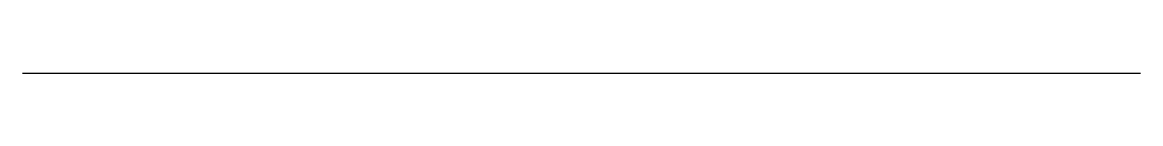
# Model space of a CAD drawing. Header units: metres. Extents: x 688574 to 688677, y 3926043 to 3926043.
import ezdxf

# ---------------------------------------------------------------- set-up
doc = ezdxf.new("R2010")
doc.units = ezdxf.units.M
doc.layers.add('workings_from_description', color=2, linetype='CONTINUOUS')

msp = doc.modelspace()

# ---------------------------------------------------------------- linework, layer by layer
at = {"layer": 'workings_from_description'}
for points in [[(688573.61, 3926042.76, 1106.73), (688573.61, 3926042.76, 771.45)], [(688573.61, 3926042.76, 1106.73), (688573.61, 3926042.76, 1042.73)], [(688573.61, 3926042.76, 1106.73), (688573.61, 3926042.76, 1104.91)], [(688573.61, 3926042.76, 1106.73), (688573.61, 3926042.76, 1104.91)], [(688573.61, 3926042.76, 1106.73), (688573.61, 3926042.76, 801.93)], [(688573.61, 3926042.76, 1106.73), (688576.61, 3926042.76, 1106.73)], [(688573.61, 3926042.76, 1106.73), (688677.24, 3926042.76, 1106.73)]]:
    msp.add_polyline3d(points, dxfattribs=at)

doc.saveas('drawing.dxf')
